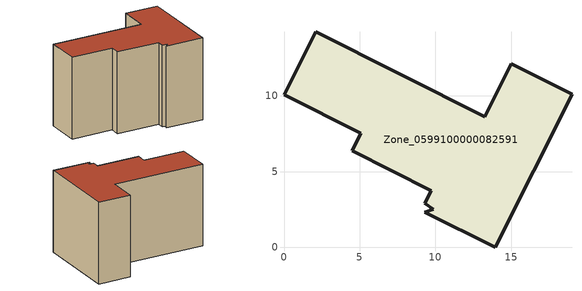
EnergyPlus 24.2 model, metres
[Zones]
Zone_0599100000082591
 floor ground (C_G): 9.72,3.73 4.49,6.36 5.07,7.52 0,10.07 2.09,14.23 13.24,8.61 15.01,12.12 19.01,10.11 13.93,0 9.29,2.33 9.84,2.52 9.3,2.89 z0
 wall outside (C_F): 15.01,12.12 13.24,8.61 2.09,14.23 0,10.07 5.07,7.52 4.49,6.36 9.72,3.73 9.3,2.89 9.84,2.52 9.29,2.33 13.93,0 19.01,10.11 15.01,12.12 z0:10.99
 roof outside (C_R): 9.72,3.73 9.3,2.89 9.84,2.52 9.29,2.33 13.93,0 19.01,10.11 15.01,12.12 13.24,8.61 2.09,14.23 0,10.07 5.07,7.52 4.49,6.36 z10.99
[BUILDING]
Pand.0599100000082591: North Axis=0; Terrain=City; Loads Convergence Tolerance Value=0.04; Temperature Convergence Tolerance Value=0.4; Solar Distribution=FullExterior; Maximum Number of Warmup Days=25; Minimum Number of Warmup Days=1
[Site:Location]
Rotterdam.The.Hague.AP_ZH_NLD Design_Conditions: Latitude=51.96; Longitude=4.45; Time Zone=1; Elevation=-4.5
[SITE:GROUNDTEMPERATURE:BUILDINGSURFACE]
18, 18, 18, 18, 18, 18, 18, 18, 18, 18, 18, 18
[MATERIAL] Thermal Absorptance=0.9; Solar Absorptance=0.7; Visible Absorptance=0.7
Name | Roughness | Thickness | Conductivity | Density | Specific Heat
G.TC.1946 | MediumSmooth | 0.15 | 1 | 540 | 1210
F.TC.1946 | Rough | 0.3 | 0.857143 | 1920 | 840
R.TC.1946 | MediumRough | 0.2 | 0.909091 | 1500 | 1000
[CONSTRUCTION]
C_G: G.TC.1946
C_F: F.TC.1946
C_R: R.TC.1946
[ZONE]
Zone_0599100000082591: Type=1; Multiplier=1; Ceiling Height=Autocalculate; Volume=Autocalculate; Floor Area=autocalculate; Part of Total Floor Area=Yes
[ZONEINFILTRATION:DESIGNFLOWRATE]
Infil_Zone_0599100000082591: Zone or ZoneList or Space or SpaceList=Zone_0599100000082591; Schedule=AlwaysOn; Design Flow Rate Calculation Method=Flow/Area; Flow Rate per Floor Area=0.003; Constant Term Coefficient=1; Temperature Term Coefficient=0; Velocity Term Coefficient=0; Velocity Squared Term Coefficient=0
[HVACTEMPLATE:ZONE:IDEALLOADSAIRSYSTEM]
Zone_0599100000082591: Maximum Heating Supply Air Temperature=50; Minimum Cooling Supply Air Temperature=13; Maximum Heating Supply Air Humidity Ratio=0.0156; Minimum Cooling Supply Air Humidity Ratio=0.0077; Heating Limit=NoLimit; Cooling Limit=NoLimit; Dehumidification Control Type=ConstantSensibleHeatRatio; Cooling Sensible Heat Ratio=0.7; Dehumidification Setpoint=60; Humidification Control Type=None; Humidification Setpoint=30; Outdoor Air Method=None; Outdoor Air Flow Rate per Person=0.00944; Outdoor Air Flow Rate per Zone Floor Area=0; Outdoor Air Flow Rate per Zone=0; Demand Controlled Ventilation Type=None; Outdoor Air Economizer Type=NoEconomizer; Heat Recovery Type=None; Sensible Heat Recovery Effectiveness=0.7; Latent Heat Recovery Effectiveness=0.65
[ZONECONTROL:THERMOSTAT]
ThermostatControl_Zone_0599100000082591: Zone or ZoneList=Zone_0599100000082591; Control Type Schedule=DualSetpointControlType; Control 1=Thermostat_Zone_0599100000082591; Temperature Difference Between Cutout And Setpoint=0
[THERMOSTATSETPOINT:DUALSETPOINT]
Thermostat_Zone_0599100000082591: Heating Setpoint Temperature Schedule=HeatingSetpoint_Zone_0599100000082591; Cooling Setpoint Temperature Schedule=CoolingSetpoint_Zone_0599100000082591
[SCHEDULE:COMPACT]
HeatingSetpoint_Zone_0599100000082591: Through: 12/31, For: AllDays, Until: 24:00, 21
CoolingSetpoint_Zone_0599100000082591: Through: 12/31, For: AllDays, Until: 24:00, 24
DualSetpointControlType: Through: 12/31, For: AllDays, Until: 24:00, 4
AlwaysOn: Through: 12/31, For: AllDays, Until: 24:00, 1
